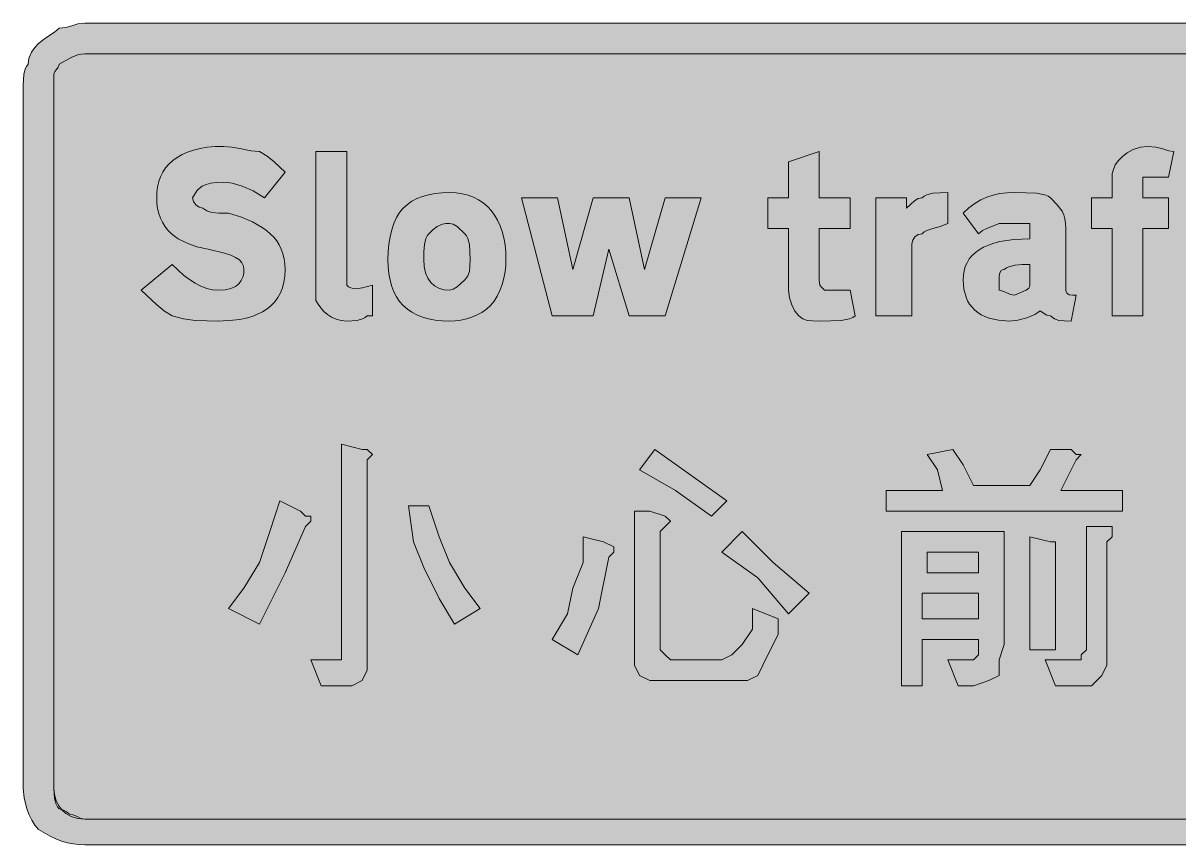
# Model space of a CAD drawing. Header units: metres. Extents: x 15 to 551, y 40 to 232.
# Drawn here: x 15.3 to 285.3, y 39.6 to 231.6 of the extents above; entities that cross this region are included whole.
import ezdxf

# ---------------------------------------------------------------- set-up
doc = ezdxf.new("R2010")
doc.units = ezdxf.units.M
doc.layers.add('FILL_BLACK_000000', color=7, linetype='Continuous', true_color=0x000000)
doc.layers.add('FILL_WHITE_FFFFFF', color=7, linetype='Continuous', true_color=0xffffff)

msp = doc.modelspace()

# ---------------------------------------------------------------- hatches: boundary and pattern name
at = {"layer": 'FILL_BLACK_000000', "true_color": 0x000000}
h = msp.add_hatch(color=7, dxfattribs=at)
h.dxf.hatch_style = 1
h.paths.add_polyline_path([(538.83, 231.36), (540.18, 231.03), (541.53, 230.55), (542.88, 229.9), (544.23, 229.07), (545.58, 228.04), (546.93, 226.8), (547.77, 225.85), (548.51, 224.79), (549.12, 223.66), (549.63, 222.45), (550.02, 221.19), (550.31, 219.88), (550.47, 218.55), (550.53, 217.2), (550.53, 52.8), (550.51, 51.88), (550.38, 50.85), (550.02, 49.59), (549.33, 48), (549.12, 46.91), (548.58, 45.6), (547.81, 44.29), (546.93, 43.2), (544.23, 41.63), (542.88, 41.01), (541.53, 40.5), (540.18, 40.11), (538.83, 39.83), (537.48, 39.66), (536.13, 39.6), (29.73, 39.6), (28.38, 39.66), (27.03, 39.83), (25.68, 40.11), (24.33, 40.5), (22.98, 41.01), (21.63, 41.63), (18.93, 43.2), (18.09, 44.2), (17.36, 45.37), (16.74, 46.66), (16.23, 48), (15.56, 50.62), (15.33, 52.8), (15.33, 217.2), (15.48, 219.6), (15.84, 220.91), (16.13, 221.5), (16.53, 222), (16.58, 222.85), (16.74, 223.59), (17.28, 224.85), (18.05, 225.88), (18.93, 226.8), (20.02, 227.7), (21.33, 228.6), (22.64, 229.5), (23.73, 230.4), (25.34, 230.59), (26.73, 231), (28.12, 231.41), (29.73, 231.6), (536.13, 231.6), (537.48, 231.54), (538.83, 231.36)])
h.paths.add_polyline_path([(28.88, 224.35), (28.12, 224.19), (26.73, 223.65), (23.73, 222), (23.68, 221.6), (23.54, 221.29), (23.13, 220.8), (22.72, 220.31), (22.58, 220), (22.53, 219.6), (22.53, 217.2), (22.53, 52.8), (22.68, 50.4), (23.04, 49.09), (23.33, 48.5), (23.73, 48), (24.61, 47.81), (25.38, 47.4), (26.13, 46.8), (27.03, 46.61), (27.93, 46.2), (28.83, 45.79), (29.73, 45.6), (536.13, 45.6), (536.98, 45.65), (537.72, 45.81), (538.98, 46.35), (540.01, 47.12), (540.93, 48), (541.72, 48.5), (542.32, 49.09), (542.74, 49.73), (543.03, 50.4), (543.29, 51.71), (543.33, 52.8), (543.33, 217.2), (543.17, 218.54), (542.71, 219.84), (542, 221.06), (541.08, 222.15), (539.99, 223.07), (538.77, 223.78), (537.47, 224.24), (536.13, 224.4), (29.73, 224.4), (28.88, 224.35)], flags=16)
h = msp.add_hatch(color=7, dxfattribs=at)
h.dxf.hatch_style = 1
h.paths.add_polyline_path([(55.14, 189.92), (55.68, 189.15), (56.45, 188.61), (57.33, 188.4), (58.27, 187.71), (59.43, 187.35), (61.04, 187.22), (63.33, 187.2), (66.31, 186.24), (68.94, 185.14), (71.2, 183.87), (72.19, 183.16), (73.08, 182.4), (73.87, 181.58), (74.57, 180.71), (75.16, 179.77), (75.65, 178.76), (76.03, 177.69), (76.31, 176.54), (76.47, 175.31), (76.53, 174), (76.46, 172.48), (76.25, 171.07), (75.91, 169.77), (75.44, 168.58), (74.85, 167.49), (74.13, 166.51), (73.29, 165.63), (72.33, 164.85), (71.26, 164.17), (70.08, 163.58), (68.8, 163.09), (67.42, 162.69), (65.93, 162.39), (64.36, 162.17), (60.93, 162), (58.23, 162.02), (55.53, 162.15), (52.83, 162.51), (50.13, 163.2), (48.33, 164.31), (46.53, 165.75), (42.93, 169.2), (50.13, 175.2), (52.83, 172.74), (54.18, 171.72), (55.53, 170.85), (56.88, 170.15), (58.23, 169.63), (59.58, 169.31), (60.93, 169.2), (62.57, 169.31), (63.89, 169.61), (64.94, 170.09), (65.73, 170.7), (66.3, 171.43), (66.67, 172.24), (66.87, 173.1), (66.93, 174), (66.82, 174.85), (66.46, 175.59), (65.85, 176.26), (64.98, 176.85), (63.82, 177.39), (62.37, 177.88), (58.53, 178.8), (55.95, 179.36), (53.62, 180.17), (51.57, 181.23), (50.66, 181.85), (49.83, 182.55), (49.09, 183.32), (48.43, 184.16), (47.86, 185.07), (47.39, 186.06), (47.02, 187.12), (46.75, 188.27), (46.59, 189.49), (46.53, 190.8), (46.59, 192.12), (46.76, 193.38), (47.04, 194.58), (47.45, 195.71), (47.97, 196.77), (48.62, 197.76), (49.39, 198.67), (50.28, 199.5), (51.3, 200.24), (52.45, 200.9), (53.73, 201.47), (55.14, 201.94), (56.68, 202.31), (58.36, 202.58), (60.18, 202.74), (62.13, 202.8), (64.12, 202.61), (66.33, 202.2), (68.54, 201.79), (70.53, 201.6), (72.31, 200.51), (73.98, 199.2), (76.53, 196.8), (71.73, 190.8), (69.05, 192.38), (66.48, 193.5), (64.14, 194.18), (63.08, 194.34), (62.13, 194.4), (60.49, 194.34), (59.15, 194.18), (58.06, 193.89), (57.18, 193.5), (56.47, 192.99), (55.89, 192.38), (54.93, 190.8), (55.14, 189.92)])
h = msp.add_hatch(color=7, dxfattribs=at)
h.dxf.hatch_style = 1
h.paths.add_polyline_path([(269.73, 163.2), (269.73, 183.6), (264.93, 183.6), (264.93, 190.8), (269.73, 190.8), (269.73, 195.6), (269.78, 196.45), (269.94, 197.19), (270.48, 198.45), (271.25, 199.48), (272.13, 200.4), (273.24, 201.28), (274.68, 202.05), (276.35, 202.59), (278.13, 202.8), (279.91, 202.61), (281.58, 202.2), (283.02, 201.79), (284.13, 201.6), (282.93, 195.6), (280.53, 195.6), (278.13, 195.6), (276.93, 195.6), (276.93, 194.4), (276.93, 190.8), (282.93, 190.8), (282.93, 183.6), (276.93, 183.6), (276.93, 163.2), (269.73, 163.2)])
h = msp.add_hatch(color=7, dxfattribs=at)
h.dxf.hatch_style = 1
h.paths.add_polyline_path([(90.93, 171.6), (90.93, 170.4), (91.38, 170.01), (91.87, 169.72), (92.41, 169.56), (93.03, 169.5), (94.64, 169.72), (96.93, 170.4), (96.93, 163.2), (95.73, 163.2), (95.23, 162.8), (94.64, 162.51), (93.33, 162.15), (90.93, 162), (89.64, 162.11), (88.46, 162.41), (87.39, 162.89), (86.43, 163.5), (85.59, 164.23), (84.86, 165.04), (84.24, 165.9), (83.73, 166.8), (83.73, 168), (83.73, 169.2), (83.73, 201.6), (90.93, 201.6), (90.93, 171.6)])
h = msp.add_hatch(color=7, dxfattribs=at)
h.dxf.hatch_style = 1
h.paths.add_polyline_path([(208.53, 190.8), (208.53, 183.6), (201.33, 183.6), (201.33, 171.6), (201.35, 170.89), (201.48, 170.4), (201.84, 169.91), (202.53, 169.2), (203.73, 169.2), (206.13, 169.2), (208.53, 169.2), (209.73, 163.2), (209.17, 162.8), (208.42, 162.51), (206.43, 162.15), (203.99, 162.02), (201.33, 162), (199.74, 162.02), (198.48, 162.15), (197.45, 162.51), (196.53, 163.2), (195.65, 164.31), (194.88, 165.75), (194.34, 167.42), (194.13, 169.2), (194.13, 183.6), (189.33, 183.6), (189.33, 190.8), (194.13, 190.8), (194.13, 199.2), (201.33, 201.6), (201.33, 190.8), (208.53, 190.8)])
h = msp.add_hatch(color=7, dxfattribs=at)
h.dxf.hatch_style = 1
h.paths.add_polyline_path([(127.91, 173.53), (127.62, 172.03), (127.23, 170.55), (126.72, 169.12), (126.11, 167.79), (125.37, 166.61), (124.53, 165.6), (123.58, 164.76), (122.52, 164.02), (121.39, 163.41), (120.18, 162.9), (118.92, 162.51), (117.61, 162.22), (116.28, 162.06), (114.93, 162), (113.19, 162.06), (111.56, 162.23), (110.04, 162.51), (108.63, 162.9), (107.34, 163.41), (106.16, 164.03), (105.09, 164.76), (104.13, 165.6), (103.29, 166.56), (102.56, 167.63), (101.94, 168.81), (101.43, 170.1), (101.04, 171.51), (100.76, 173.03), (100.59, 174.66), (100.53, 176.4), (100.59, 178.2), (100.76, 179.96), (101.04, 181.67), (101.43, 183.3), (101.94, 184.81), (102.56, 186.19), (103.29, 187.39), (104.13, 188.4), (105.09, 189.24), (106.16, 189.98), (107.34, 190.59), (108.63, 191.1), (110.04, 191.49), (111.56, 191.78), (113.19, 191.94), (114.93, 192), (116.46, 191.93), (117.91, 191.72), (119.27, 191.38), (120.54, 190.91), (121.71, 190.32), (122.8, 189.6), (123.79, 188.76), (124.68, 187.8), (125.47, 186.73), (126.17, 185.55), (126.76, 184.27), (127.25, 182.89), (127.63, 181.4), (127.91, 179.83), (128.07, 178.16), (128.13, 176.4), (128.07, 175), (127.91, 173.53)])
h.paths.add_polyline_path([(119.58, 179.85), (119.22, 181.29), (118.93, 181.9), (118.53, 182.4), (116.73, 184.05), (115.83, 184.59), (114.93, 184.8), (114.08, 184.75), (113.34, 184.59), (112.08, 184.05), (111.05, 183.28), (110.13, 182.4), (109.73, 181.9), (109.44, 181.29), (109.08, 179.85), (108.95, 178.18), (108.93, 176.4), (109.04, 174.71), (109.36, 173.25), (109.88, 172.01), (110.58, 171), (111.45, 170.21), (112.47, 169.65), (113.64, 169.31), (114.93, 169.2), (115.83, 169.41), (116.73, 169.95), (118.53, 171.6), (119.22, 172.52), (119.58, 173.55), (119.71, 174.81), (119.73, 176.4), (119.71, 178.18), (119.58, 179.85)], flags=16)
h = msp.add_hatch(color=7, dxfattribs=at)
h.dxf.hatch_style = 1
h.paths.add_polyline_path([(214.53, 190.8), (221.73, 190.8), (221.73, 188.4), (223.53, 190.05), (224.43, 190.59), (225.33, 190.8), (225.83, 191.2), (226.44, 191.49), (227.88, 191.85), (229.55, 191.98), (231.33, 192), (231.33, 184.8), (229.55, 184.09), (227.88, 183.6), (226.44, 183.11), (225.83, 182.8), (225.33, 182.4), (224.45, 182.19), (223.68, 181.65), (223.14, 180.88), (222.93, 180), (222.93, 163.2), (214.53, 163.2), (214.53, 190.8)])
h = msp.add_hatch(color=7, dxfattribs=at)
h.dxf.hatch_style = 1
h.paths.add_polyline_path([(258.54, 162.02), (257.28, 162.15), (256.25, 162.51), (255.33, 163.2), (254.45, 163.39), (253.68, 163.8), (252.93, 164.4), (252.37, 163.95), (251.64, 163.52), (249.78, 162.75), (247.7, 162.21), (245.73, 162), (243.2, 162.17), (241, 162.66), (240.03, 163.02), (239.15, 163.46), (238.35, 163.97), (237.63, 164.55), (237, 165.2), (236.45, 165.93), (235.98, 166.71), (235.61, 167.57), (235.1, 169.46), (234.93, 171.6), (234.99, 172.7), (235.16, 173.74), (235.44, 174.71), (235.85, 175.63), (236.37, 176.49), (237.02, 177.27), (237.79, 178), (238.68, 178.65), (239.7, 179.23), (240.85, 179.74), (242.13, 180.18), (243.54, 180.54), (246.76, 181.03), (250.53, 181.2), (250.53, 182.4), (250.53, 184.8), (248.13, 184.8), (243.33, 184.8), (240.48, 183.6), (239.45, 183.11), (238.53, 182.4), (234.93, 187.2), (236.28, 188.44), (237.65, 189.47), (239.04, 190.3), (240.48, 190.95), (241.97, 191.43), (243.54, 191.76), (245.18, 191.94), (246.93, 192), (249.59, 191.98), (252.03, 191.85), (254.02, 191.49), (254.77, 191.2), (255.33, 190.8), (256.91, 189.17), (258.03, 187.65), (258.42, 186.83), (258.71, 185.91), (258.87, 184.84), (258.93, 183.6), (258.93, 169.2), (258.98, 168.8), (259.14, 168.51), (259.68, 168.15), (260.45, 168.02), (261.33, 168), (260.13, 162), (258.54, 162.02)])
h.paths.add_polyline_path([(244.23, 169.01), (245.13, 168.6), (246.03, 168.19), (246.93, 168), (249.63, 169.2), (250.31, 169.69), (250.47, 170), (250.53, 170.4), (250.53, 175.2), (248.75, 175.18), (247.08, 175.05), (245.64, 174.69), (245.03, 174.4), (244.53, 174), (244.13, 173.95), (243.84, 173.79), (243.48, 173.25), (243.35, 172.48), (243.33, 171.6), (243.33, 169.2), (244.23, 169.01)], flags=16)
h = msp.add_hatch(color=7, dxfattribs=at)
h.dxf.hatch_style = 1
h.paths.add_polyline_path([(156.93, 163.2), (152.13, 178.8), (148.53, 163.2), (138.93, 163.2), (131.73, 190.8), (140.13, 190.8), (143.73, 174), (148.53, 190.8), (152.13, 190.8), (156.93, 190.8), (160.53, 174), (165.33, 190.8), (173.73, 190.8), (165.33, 163.2), (156.93, 163.2)])
h = msp.add_hatch(color=7, dxfattribs=at)
h.dxf.hatch_style = 1
h.paths.add_polyline_path([(95.73, 132), (96.93, 130.8), (95.73, 129.6), (95.73, 84), (95.73, 80.4), (94.53, 78), (92.13, 76.8), (88.53, 76.8), (84.93, 76.8), (82.53, 82.8), (87.33, 82.8), (88.53, 82.8), (89.73, 82.8), (89.73, 84), (89.73, 85.2), (89.73, 133.2), (94.53, 132), (95.73, 132)])
h = msp.add_hatch(color=7, dxfattribs=at)
h.dxf.hatch_style = 1
h.paths.add_polyline_path([(171.33, 126), (179.73, 120), (176.13, 116.4), (167.73, 122.4), (159.33, 127.2), (162.93, 132), (171.33, 126)])
h = msp.add_hatch(color=7, dxfattribs=at)
h.dxf.hatch_style = 1
h.paths.add_polyline_path([(228.93, 127.2), (226.53, 130.8), (232.53, 132), (234.93, 128.4), (237.33, 123.6), (250.53, 123.6), (252.93, 127.2), (255.33, 132), (260.13, 132), (261.33, 130.8), (262.53, 130.8), (261.33, 129.6), (257.73, 122.4), (272.13, 122.4), (272.13, 117.6), (216.93, 117.6), (216.93, 122.4), (230.13, 122.4), (228.93, 127.2)])
h = msp.add_hatch(color=7, dxfattribs=at)
h.dxf.hatch_style = 1
h.paths.add_polyline_path([(66.93, 99.6), (70.53, 105.6), (72.93, 112.8), (75.33, 120), (80.13, 117.6), (81.33, 116.4), (82.53, 116.4), (82.53, 115.2), (81.33, 114), (76.53, 103.2), (70.53, 91.2), (63.33, 94.8), (66.93, 99.6)])
h = msp.add_hatch(color=7, dxfattribs=at)
h.dxf.hatch_style = 1
h.paths.add_polyline_path([(112.53, 97.2), (108.93, 104.4), (106.53, 110.4), (105.33, 118.8), (110.13, 118.8), (112.53, 111.6), (114.93, 105.6), (118.53, 99.6), (122.13, 94.8), (116.13, 91.2), (112.53, 97.2)])
h = msp.add_hatch(color=7, dxfattribs=at)
h.dxf.hatch_style = 1
h.paths.add_polyline_path([(165.33, 116.4), (166.53, 115.2), (165.33, 114), (164.13, 112.8), (164.13, 87.6), (164.13, 85.2), (165.33, 84), (166.53, 82.8), (167.73, 82.8), (178.53, 82.8), (180.93, 84), (183.33, 86.4), (185.73, 90), (185.73, 94.8), (191.73, 92.4), (191.73, 88.8), (190.53, 86.4), (189.33, 84), (188.13, 81.6), (186.93, 79.2), (184.53, 78), (183.33, 78), (180.93, 78), (165.33, 78), (161.73, 78), (159.33, 79.2), (158.13, 81.6), (158.13, 85.2), (158.13, 117.6), (161.73, 117.6), (165.33, 116.4)])
h = msp.add_hatch(color=7, dxfattribs=at)
h.dxf.hatch_style = 1
h.paths.add_polyline_path([(268.53, 114), (269.73, 114), (269.73, 112.8), (269.73, 111.6), (268.53, 110.4), (268.53, 85.2), (268.53, 81.6), (267.33, 79.2), (264.93, 76.8), (261.33, 76.8), (256.53, 76.8), (254.13, 82.8), (260.13, 82.8), (261.33, 82.8), (262.53, 82.8), (262.53, 84), (263.73, 85.2), (263.73, 114), (268.53, 114)])
h = msp.add_hatch(color=7, dxfattribs=at)
h.dxf.hatch_style = 1
h.paths.add_polyline_path([(153.33, 109.2), (153.33, 108), (152.13, 106.8), (149.73, 94.8), (144.93, 84), (138.93, 87.6), (142.53, 93.6), (143.73, 99.6), (146.13, 105.6), (146.13, 111.6), (150.93, 110.4), (153.33, 109.2)])
h = msp.add_hatch(color=7, dxfattribs=at)
h.dxf.hatch_style = 1
h.paths.add_polyline_path([(186.93, 102), (178.53, 108), (183.33, 112.8), (190.53, 105.6), (198.93, 98.4), (194.13, 93.6), (186.93, 102)])
h = msp.add_hatch(color=7, dxfattribs=at)
h.dxf.hatch_style = 1
h.paths.add_polyline_path([(243.33, 82.8), (243.33, 79.2), (240.93, 78), (237.33, 76.8), (233.73, 76.8), (231.33, 82.8), (234.93, 82.8), (236.13, 82.8), (237.33, 82.8), (238.53, 84), (238.53, 85.2), (238.53, 87.6), (225.33, 87.6), (225.33, 76.8), (220.53, 76.8), (220.53, 112.8), (244.53, 112.8), (244.53, 86.4), (243.33, 82.8)])
h.paths.add_polyline_path([(225.33, 98.4), (225.33, 92.4), (238.53, 92.4), (238.53, 98.4), (225.33, 98.4)], flags=16)
h.paths.add_polyline_path([(238.53, 108), (226.53, 108), (226.53, 103.2), (238.53, 103.2), (238.53, 108)], flags=16)
h = msp.add_hatch(color=7, dxfattribs=at)
h.dxf.hatch_style = 1
h.paths.add_polyline_path([(255.33, 110.4), (256.53, 110.4), (256.53, 109.2), (256.53, 108), (256.53, 85.2), (250.53, 85.2), (250.53, 111.6), (255.33, 110.4)])
at = {"layer": 'FILL_WHITE_FFFFFF', "true_color": 0xffffff}
h = msp.add_hatch(color=7, dxfattribs=at)
h.dxf.hatch_style = 1
h.paths.add_polyline_path([(28.04, 45.76), (26.58, 46.22), (25.34, 46.93), (24.33, 47.85), (23.54, 48.94), (22.98, 50.16), (22.64, 51.46), (22.53, 52.8), (22.53, 217.2), (22.53, 219.6), (22.58, 220), (22.72, 220.31), (23.13, 220.8), (23.54, 221.29), (23.68, 221.6), (23.73, 222), (26.73, 223.65), (28.12, 224.19), (28.88, 224.35), (29.73, 224.4), (536.13, 224.4), (537.01, 224.38), (537.78, 224.25), (538.32, 223.89), (538.48, 223.6), (538.53, 223.2), (539.41, 223.18), (540.18, 223.05), (540.72, 222.69), (540.88, 222.4), (540.93, 222), (543.33, 219.6), (543.33, 217.2), (543.33, 52.8), (543.29, 51.71), (543.03, 50.4), (542.74, 49.73), (542.32, 49.09), (541.72, 48.5), (540.93, 48), (540.01, 47.12), (538.98, 46.35), (537.72, 45.81), (536.98, 45.65), (536.13, 45.6), (29.73, 45.6), (28.04, 45.76)])

# ---------------------------------------------------------------- linework, layer by layer
at = {"layer": 'FILL_BLACK_000000', "lineweight": 0, "true_color": 0x000000}
for points in [[(536.13, 39.6), (29.73, 39.6), (28.38, 39.66), (27.03, 39.83), (25.68, 40.11), (24.33, 40.5), (22.98, 41.01), (21.63, 41.63), (18.93, 43.2), (18.09, 44.2), (17.36, 45.37), (16.74, 46.66), (16.23, 48), (15.56, 50.62), (15.33, 52.8), (15.33, 217.2), (15.48, 219.6), (15.84, 220.91), (16.13, 221.5), (16.53, 222), (16.58, 222.85), (16.74, 223.59), (17.28, 224.85), (18.05, 225.88), (18.93, 226.8), (20.02, 227.7), (21.33, 228.6), (22.64, 229.5), (23.73, 230.4), (25.34, 230.59), (26.73, 231), (28.12, 231.41), (29.73, 231.6), (536.13, 231.6)], [(536.13, 224.4), (29.73, 224.4), (28.88, 224.35), (28.12, 224.19), (26.73, 223.65), (23.73, 222), (23.68, 221.6), (23.54, 221.29), (23.13, 220.8), (22.72, 220.31), (22.58, 220), (22.53, 219.6), (22.53, 217.2), (22.53, 52.8), (22.68, 50.4), (23.04, 49.09), (23.33, 48.5), (23.73, 48), (24.61, 47.81), (25.38, 47.4), (26.13, 46.8), (27.03, 46.61), (27.93, 46.2), (28.83, 45.79), (29.73, 45.6), (536.13, 45.6)]]:
    msp.add_lwpolyline(points, dxfattribs=at)
for points in [[(55.14, 189.92), (55.68, 189.15), (56.45, 188.61), (57.33, 188.4), (58.27, 187.71), (59.43, 187.35), (61.04, 187.22), (63.33, 187.2), (66.31, 186.24), (68.94, 185.14), (71.2, 183.87), (72.19, 183.16), (73.08, 182.4), (73.87, 181.58), (74.57, 180.71), (75.16, 179.77), (75.65, 178.76), (76.03, 177.69), (76.31, 176.54), (76.47, 175.31), (76.53, 174), (76.46, 172.48), (76.25, 171.07), (75.91, 169.77), (75.44, 168.58), (74.85, 167.49), (74.13, 166.51), (73.29, 165.63), (72.33, 164.85), (71.26, 164.17), (70.08, 163.58), (68.8, 163.09), (67.42, 162.69), (65.93, 162.39), (64.36, 162.17), (60.93, 162), (58.23, 162.02), (55.53, 162.15), (52.83, 162.51), (50.13, 163.2), (48.33, 164.31), (46.53, 165.75), (42.93, 169.2), (50.13, 175.2), (52.83, 172.74), (54.18, 171.72), (55.53, 170.85), (56.88, 170.15), (58.23, 169.63), (59.58, 169.31), (60.93, 169.2), (62.57, 169.31), (63.89, 169.61), (64.94, 170.09), (65.73, 170.7), (66.3, 171.43), (66.67, 172.24), (66.87, 173.1), (66.93, 174), (66.82, 174.85), (66.46, 175.59), (65.85, 176.26), (64.98, 176.85), (63.82, 177.39), (62.37, 177.88), (58.53, 178.8), (55.95, 179.36), (53.62, 180.17), (51.57, 181.23), (50.66, 181.85), (49.83, 182.55), (49.09, 183.32), (48.43, 184.16), (47.86, 185.07), (47.39, 186.06), (47.02, 187.12), (46.75, 188.27), (46.59, 189.49), (46.53, 190.8), (46.59, 192.12), (46.76, 193.38), (47.04, 194.58), (47.45, 195.71), (47.97, 196.77), (48.62, 197.76), (49.39, 198.67), (50.28, 199.5), (51.3, 200.24), (52.45, 200.9), (53.73, 201.47), (55.14, 201.94), (56.68, 202.31), (58.36, 202.58), (60.18, 202.74), (62.13, 202.8), (64.12, 202.61), (66.33, 202.2), (68.54, 201.79), (70.53, 201.6), (72.31, 200.51), (73.98, 199.2), (76.53, 196.8), (71.73, 190.8), (69.05, 192.38), (66.48, 193.5), (64.14, 194.18), (63.08, 194.34), (62.13, 194.4), (60.49, 194.34), (59.15, 194.18), (58.06, 193.89), (57.18, 193.5), (56.47, 192.99), (55.89, 192.38), (54.93, 190.8)], [(269.73, 163.2), (269.73, 183.6), (264.93, 183.6), (264.93, 190.8), (269.73, 190.8), (269.73, 195.6), (269.78, 196.45), (269.94, 197.19), (270.48, 198.45), (271.25, 199.48), (272.13, 200.4), (273.24, 201.28), (274.68, 202.05), (276.35, 202.59), (278.13, 202.8), (279.91, 202.61), (281.58, 202.2), (283.02, 201.79), (284.13, 201.6), (282.93, 195.6), (280.53, 195.6), (278.13, 195.6), (276.93, 195.6), (276.93, 194.4), (276.93, 190.8), (282.93, 190.8), (282.93, 183.6), (276.93, 183.6), (276.93, 163.2)], [(90.93, 171.6), (90.93, 170.4), (91.38, 170.01), (91.87, 169.72), (92.41, 169.56), (93.03, 169.5), (94.64, 169.72), (96.93, 170.4), (96.93, 163.2), (95.73, 163.2), (95.23, 162.8), (94.64, 162.51), (93.33, 162.15), (90.93, 162), (89.64, 162.11), (88.46, 162.41), (87.39, 162.89), (86.43, 163.5), (85.59, 164.23), (84.86, 165.04), (84.24, 165.9), (83.73, 166.8), (83.73, 168), (83.73, 169.2), (83.73, 201.6), (90.93, 201.6)], [(208.53, 190.8), (208.53, 183.6), (201.33, 183.6), (201.33, 171.6), (201.35, 170.89), (201.48, 170.4), (201.84, 169.91), (202.53, 169.2), (203.73, 169.2), (206.13, 169.2), (208.53, 169.2), (209.73, 163.2), (209.17, 162.8), (208.42, 162.51), (206.43, 162.15), (203.99, 162.02), (201.33, 162), (199.74, 162.02), (198.48, 162.15), (197.45, 162.51), (196.53, 163.2), (195.65, 164.31), (194.88, 165.75), (194.34, 167.42), (194.13, 169.2), (194.13, 183.6), (189.33, 183.6), (189.33, 190.8), (194.13, 190.8), (194.13, 199.2), (201.33, 201.6), (201.33, 190.8)], [(127.91, 173.53), (127.62, 172.03), (127.23, 170.55), (126.72, 169.12), (126.11, 167.79), (125.37, 166.61), (124.53, 165.6), (123.58, 164.76), (122.52, 164.02), (121.39, 163.41), (120.18, 162.9), (118.92, 162.51), (117.61, 162.22), (116.28, 162.06), (114.93, 162), (113.19, 162.06), (111.56, 162.23), (110.04, 162.51), (108.63, 162.9), (107.34, 163.41), (106.16, 164.03), (105.09, 164.76), (104.13, 165.6), (103.29, 166.56), (102.56, 167.63), (101.94, 168.81), (101.43, 170.1), (101.04, 171.51), (100.76, 173.03), (100.59, 174.66), (100.53, 176.4), (100.59, 178.2), (100.76, 179.96), (101.04, 181.67), (101.43, 183.3), (101.94, 184.81), (102.56, 186.19), (103.29, 187.39), (104.13, 188.4), (105.09, 189.24), (106.16, 189.98), (107.34, 190.59), (108.63, 191.1), (110.04, 191.49), (111.56, 191.78), (113.19, 191.94), (114.93, 192), (116.46, 191.93), (117.91, 191.72), (119.27, 191.38), (120.54, 190.91), (121.71, 190.32), (122.8, 189.6), (123.79, 188.76), (124.68, 187.8), (125.47, 186.73), (126.17, 185.55), (126.76, 184.27), (127.25, 182.89), (127.63, 181.4), (127.91, 179.83), (128.07, 178.16), (128.13, 176.4), (128.07, 175)], [(214.53, 190.8), (221.73, 190.8), (221.73, 188.4), (223.53, 190.05), (224.43, 190.59), (225.33, 190.8), (225.83, 191.2), (226.44, 191.49), (227.88, 191.85), (229.55, 191.98), (231.33, 192), (231.33, 184.8), (229.55, 184.09), (227.88, 183.6), (226.44, 183.11), (225.83, 182.8), (225.33, 182.4), (224.45, 182.19), (223.68, 181.65), (223.14, 180.88), (222.93, 180), (222.93, 163.2), (214.53, 163.2)], [(258.54, 162.02), (257.28, 162.15), (256.25, 162.51), (255.33, 163.2), (254.45, 163.39), (253.68, 163.8), (252.93, 164.4), (252.37, 163.95), (251.64, 163.52), (249.78, 162.75), (247.7, 162.21), (245.73, 162), (243.2, 162.17), (241, 162.66), (240.03, 163.02), (239.15, 163.46), (238.35, 163.97), (237.63, 164.55), (237, 165.2), (236.45, 165.93), (235.98, 166.71), (235.61, 167.57), (235.1, 169.46), (234.93, 171.6), (234.99, 172.7), (235.16, 173.74), (235.44, 174.71), (235.85, 175.63), (236.37, 176.49), (237.02, 177.27), (237.79, 178), (238.68, 178.65), (239.7, 179.23), (240.85, 179.74), (242.13, 180.18), (243.54, 180.54), (246.76, 181.03), (250.53, 181.2), (250.53, 182.4), (250.53, 184.8), (248.13, 184.8), (243.33, 184.8), (240.48, 183.6), (239.45, 183.11), (238.53, 182.4), (234.93, 187.2), (236.28, 188.44), (237.65, 189.47), (239.04, 190.3), (240.48, 190.95), (241.97, 191.43), (243.54, 191.76), (245.18, 191.94), (246.93, 192), (249.59, 191.98), (252.03, 191.85), (254.02, 191.49), (254.77, 191.2), (255.33, 190.8), (256.91, 189.17), (258.03, 187.65), (258.42, 186.83), (258.71, 185.91), (258.87, 184.84), (258.93, 183.6), (258.93, 169.2), (258.98, 168.8), (259.14, 168.51), (259.68, 168.15), (260.45, 168.02), (261.33, 168), (260.13, 162)], [(156.93, 163.2), (152.13, 178.8), (148.53, 163.2), (138.93, 163.2), (131.73, 190.8), (140.13, 190.8), (143.73, 174), (148.53, 190.8), (152.13, 190.8), (156.93, 190.8), (160.53, 174), (165.33, 190.8), (173.73, 190.8), (165.33, 163.2)], [(119.58, 179.85), (119.22, 181.29), (118.93, 181.9), (118.53, 182.4), (116.73, 184.05), (115.83, 184.59), (114.93, 184.8), (114.08, 184.75), (113.34, 184.59), (112.08, 184.05), (111.05, 183.28), (110.13, 182.4), (109.73, 181.9), (109.44, 181.29), (109.08, 179.85), (108.95, 178.18), (108.93, 176.4), (109.04, 174.71), (109.36, 173.25), (109.88, 172.01), (110.58, 171), (111.45, 170.21), (112.47, 169.65), (113.64, 169.31), (114.93, 169.2), (115.83, 169.41), (116.73, 169.95), (118.53, 171.6), (119.22, 172.52), (119.58, 173.55), (119.71, 174.81), (119.73, 176.4), (119.71, 178.18)], [(244.23, 169.01), (245.13, 168.6), (246.03, 168.19), (246.93, 168), (249.63, 169.2), (250.31, 169.69), (250.47, 170), (250.53, 170.4), (250.53, 175.2), (248.75, 175.18), (247.08, 175.05), (245.64, 174.69), (245.03, 174.4), (244.53, 174), (244.13, 173.95), (243.84, 173.79), (243.48, 173.25), (243.35, 172.48), (243.33, 171.6), (243.33, 169.2)], [(95.73, 132), (96.93, 130.8), (95.73, 129.6), (95.73, 84), (95.73, 80.4), (94.53, 78), (92.13, 76.8), (88.53, 76.8), (84.93, 76.8), (82.53, 82.8), (87.33, 82.8), (88.53, 82.8), (89.73, 82.8), (89.73, 84), (89.73, 85.2), (89.73, 133.2), (94.53, 132)], [(171.33, 126), (179.73, 120), (176.13, 116.4), (167.73, 122.4), (159.33, 127.2), (162.93, 132)], [(228.93, 127.2), (226.53, 130.8), (232.53, 132), (234.93, 128.4), (237.33, 123.6), (250.53, 123.6), (252.93, 127.2), (255.33, 132), (260.13, 132), (261.33, 130.8), (262.53, 130.8), (261.33, 129.6), (257.73, 122.4), (272.13, 122.4), (272.13, 117.6), (216.93, 117.6), (216.93, 122.4), (230.13, 122.4)], [(66.93, 99.6), (70.53, 105.6), (72.93, 112.8), (75.33, 120), (80.13, 117.6), (81.33, 116.4), (82.53, 116.4), (82.53, 115.2), (81.33, 114), (76.53, 103.2), (70.53, 91.2), (63.33, 94.8)], [(112.53, 97.2), (108.93, 104.4), (106.53, 110.4), (105.33, 118.8), (110.13, 118.8), (112.53, 111.6), (114.93, 105.6), (118.53, 99.6), (122.13, 94.8), (116.13, 91.2)], [(165.33, 116.4), (166.53, 115.2), (165.33, 114), (164.13, 112.8), (164.13, 87.6), (164.13, 85.2), (165.33, 84), (166.53, 82.8), (167.73, 82.8), (178.53, 82.8), (180.93, 84), (183.33, 86.4), (185.73, 90), (185.73, 94.8), (191.73, 92.4), (191.73, 88.8), (190.53, 86.4), (189.33, 84), (188.13, 81.6), (186.93, 79.2), (184.53, 78), (183.33, 78), (180.93, 78), (165.33, 78), (161.73, 78), (159.33, 79.2), (158.13, 81.6), (158.13, 85.2), (158.13, 117.6), (161.73, 117.6)], [(268.53, 114), (269.73, 114), (269.73, 112.8), (269.73, 111.6), (268.53, 110.4), (268.53, 85.2), (268.53, 81.6), (267.33, 79.2), (264.93, 76.8), (261.33, 76.8), (256.53, 76.8), (254.13, 82.8), (260.13, 82.8), (261.33, 82.8), (262.53, 82.8), (262.53, 84), (263.73, 85.2), (263.73, 114)], [(153.33, 109.2), (153.33, 108), (152.13, 106.8), (149.73, 94.8), (144.93, 84), (138.93, 87.6), (142.53, 93.6), (143.73, 99.6), (146.13, 105.6), (146.13, 111.6), (150.93, 110.4)], [(186.93, 102), (178.53, 108), (183.33, 112.8), (190.53, 105.6), (198.93, 98.4), (194.13, 93.6)], [(243.33, 82.8), (243.33, 79.2), (240.93, 78), (237.33, 76.8), (233.73, 76.8), (231.33, 82.8), (234.93, 82.8), (236.13, 82.8), (237.33, 82.8), (238.53, 84), (238.53, 85.2), (238.53, 87.6), (225.33, 87.6), (225.33, 76.8), (220.53, 76.8), (220.53, 112.8), (244.53, 112.8), (244.53, 86.4)], [(255.33, 110.4), (256.53, 110.4), (256.53, 109.2), (256.53, 108), (256.53, 85.2), (250.53, 85.2), (250.53, 111.6)], [(238.53, 108), (226.53, 108), (226.53, 103.2), (238.53, 103.2)], [(225.33, 98.4), (225.33, 92.4), (238.53, 92.4), (238.53, 98.4)]]:
    msp.add_lwpolyline(points, close=True, dxfattribs=at)
at = {"layer": 'FILL_WHITE_FFFFFF', "lineweight": 0, "true_color": 0xffffff}
msp.add_lwpolyline([(536.13, 45.6), (29.73, 45.6), (28.04, 45.76), (26.58, 46.22), (25.34, 46.93), (24.33, 47.85), (23.54, 48.94), (22.98, 50.16), (22.64, 51.46), (22.53, 52.8), (22.53, 217.2), (22.53, 219.6), (22.58, 220), (22.72, 220.31), (23.13, 220.8), (23.54, 221.29), (23.68, 221.6), (23.73, 222), (26.73, 223.65), (28.12, 224.19), (28.88, 224.35), (29.73, 224.4), (536.13, 224.4)], dxfattribs=at)

doc.saveas('drawing.dxf')
